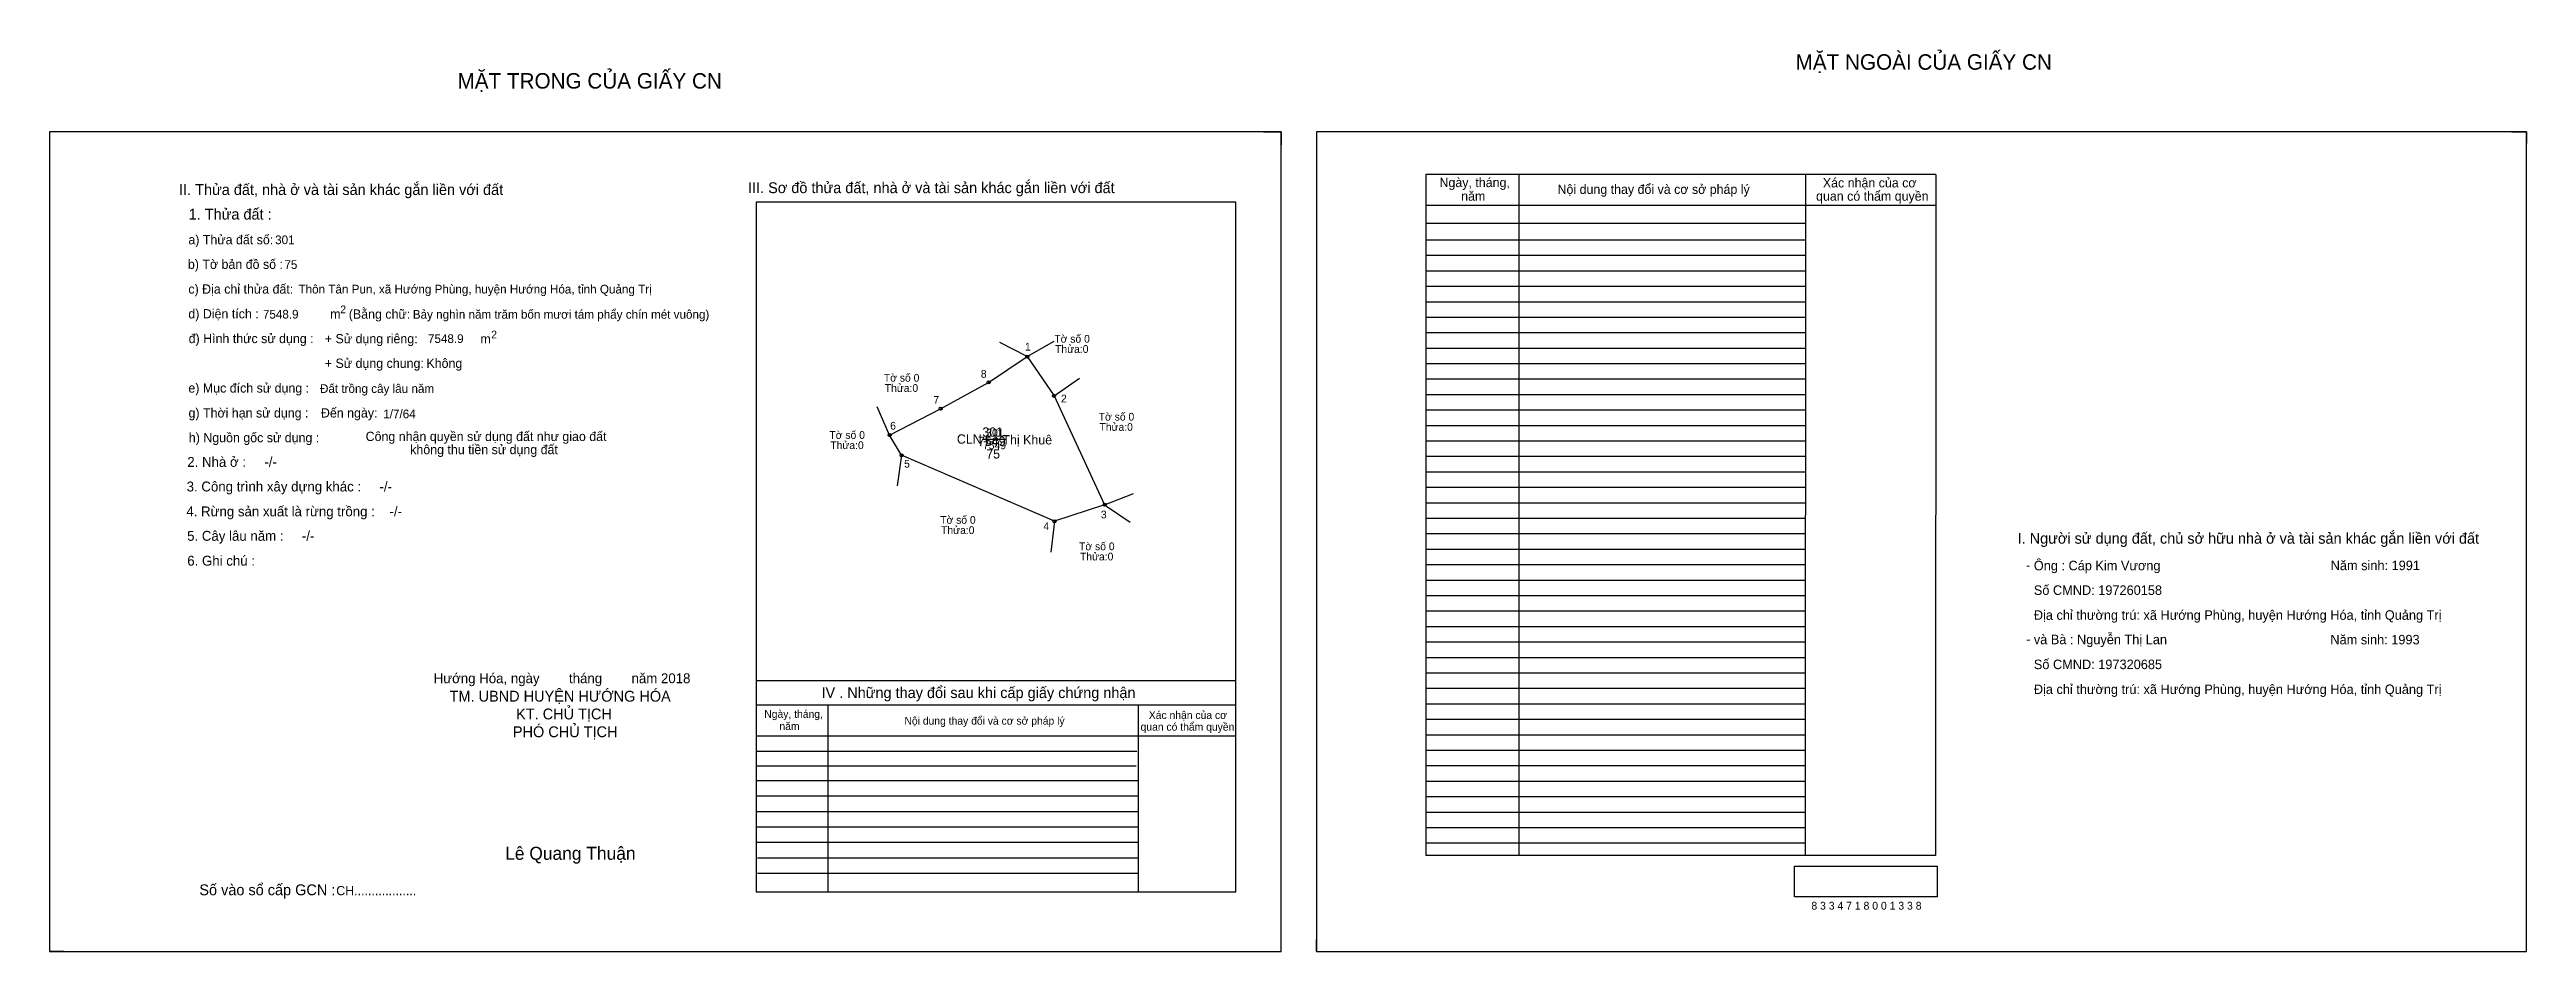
# Model space of a CAD drawing. Extents: x 534823 to 538330, y 1846147 to 1846730.
# Drawn here: x 536729 to 538330, y 1846147 to 1846730 of the extents above.
import ezdxf

# ---------------------------------------------------------------- set-up
doc = ezdxf.new("R2010")
doc.units = 0
for name, color, linetype in [('Default', 7, 'Continuous'), ('Level 10', 7, 'Continuous'), ('Level 11', 7, 'Continuous'), ('Level 13', 7, 'Continuous'), ('Level 2', 7, 'Continuous'), ('Level 27', 7, 'Continuous'), ('Level 3', 7, 'Continuous'), ('Level 36', 7, 'Continuous'), ('Level 4', 7, 'Continuous'), ('Level 5', 7, 'Continuous'), ('Level 55', 7, 'Continuous'), ('Level 6', 7, 'Continuous'), ('Level 7', 7, 'Continuous'), ('Level 8', 7, 'Continuous'), ('Level 9', 7, 'Continuous')]:
    doc.layers.add(name, color=color, linetype=linetype)

msp = doc.modelspace()

# ---------------------------------------------------------------- linework, layer by layer
at = {"layer": 'Level 10'}
for p, q in [((537513.8, 1846677), (537525.1, 1846677)), ((537525.1, 1846677), (537525.1, 1846668.6)), ((538320.6, 1846677), (538330.2, 1846677)), ((538330.2, 1846677), (538330.2, 1846669.6)), ((536729, 1846154.8), (536729, 1846147)), ((537547.9, 1846147), (537547.9, 1846154.8)), ((536738.2, 1846147), (536729, 1846147)), ((537547.9, 1846147), (537555, 1846147))]:
    msp.add_line(p, q, dxfattribs=at)
for points in [[(536729, 1846147), (537525.1, 1846147), (537525.1, 1846677), (536729, 1846677)], [(537547.9, 1846147), (538330.2, 1846147), (538330.2, 1846677), (537547.9, 1846677)], [(537378.6, 1846425.2), (537279.8, 1846467.9), (537272, 1846481), (537305, 1846498), (537336, 1846515), (537361, 1846531.7), (537378.3, 1846506.3), (537411, 1846435.9)]]:
    msp.add_lwpolyline(points, close=True, dxfattribs=at)
at = {"layer": 'Level 11'}
for centre in [(537361, 1846531.7), (537336, 1846515), (537378.3, 1846506.3), (537305, 1846498), (537272, 1846481), (537279.8, 1846467.9), (537378.6, 1846425.2), (537378.6, 1846425.2), (537411, 1846435.9)]:
    msp.add_circle(centre, 1, dxfattribs=at)
at = {"layer": 'Level 27'}
for p, q in [((537361, 1846531.7), (537343.3, 1846540.9)), ((537361, 1846531.7), (537378.4, 1846541.7)), ((537378.3, 1846506.3), (537394.7, 1846517.7)), ((537272, 1846481), (537264, 1846499.3)), ((537279.8, 1846467.9), (537276.9, 1846448.2)), ((537411, 1846435.9), (537429.6, 1846443.2)), ((537378.6, 1846425.2), (537376.2, 1846405.3)), ((537411, 1846435.9), (537427.6, 1846424.7))]:
    msp.add_line(p, q, dxfattribs=at)
at = {"layer": 'Level 6'}
msp.add_lwpolyline([(537856.9, 1846202.1), (537949.2, 1846202.1), (537949.2, 1846182.3), (537856.9, 1846182.3)], close=True, dxfattribs=at)
at = {"layer": 'Level 7'}
for p, q in [((537863.9, 1846607), (537618.7, 1846607)), ((537863.9, 1846597), (537618.7, 1846597)), ((537863.9, 1846587), (537618.7, 1846587)), ((537863.9, 1846577), (537618.7, 1846577)), ((537863.9, 1846567), (537618.7, 1846567)), ((537863.9, 1846557), (537618.7, 1846557)), ((537863.9, 1846547), (537618.7, 1846547)), ((537863.9, 1846537), (537618.7, 1846537)), ((537863.9, 1846527), (537618.7, 1846527)), ((537863.9, 1846517), (537618.7, 1846517)), ((537863.9, 1846507), (537618.7, 1846507)), ((537863.9, 1846497), (537618.7, 1846497)), ((537863.9, 1846487), (537618.7, 1846487)), ((537863.9, 1846477), (537618.7, 1846477)), ((537863.9, 1846467), (537618.7, 1846467)), ((537863.9, 1846457), (537618.7, 1846457)), ((537863.9, 1846447), (537618.7, 1846447)), ((537863.9, 1846437), (537618.7, 1846437)), ((537863.9, 1846427), (537618.7, 1846427)), ((537863.9, 1846417), (537618.7, 1846417)), ((537863.9, 1846407), (537618.7, 1846407)), ((537863.9, 1846397), (537618.7, 1846397)), ((537863.9, 1846387), (537618.7, 1846387)), ((537863.9, 1846377), (537618.7, 1846377)), ((537863.9, 1846367), (537618.7, 1846367)), ((537863.9, 1846357), (537618.7, 1846357)), ((537863.9, 1846347), (537618.7, 1846347)), ((537863.9, 1846337), (537618.7, 1846337)), ((537863.9, 1846327), (537618.7, 1846327)), ((537863.9, 1846317), (537618.7, 1846317)), ((537863.9, 1846307), (537618.7, 1846307)), ((537863.9, 1846297), (537618.7, 1846297)), ((537863.9, 1846287), (537618.7, 1846287)), ((537431.9, 1846276.4), (537185.8, 1846276.4)), ((537431.4, 1846266.9), (537185.8, 1846266.9)), ((537863.9, 1846277), (537618.7, 1846277)), ((537863.9, 1846267), (537618.7, 1846267)), ((537432.7, 1846257.4), (537185.8, 1846257.4)), ((537863.9, 1846257), (537618.7, 1846257)), ((537432.7, 1846247.4), (537185.8, 1846247.4)), ((537432.7, 1846237.4), (537185.8, 1846237.4)), ((537863.9, 1846247), (537618.7, 1846247)), ((537863.9, 1846237), (537618.7, 1846237)), ((537432.7, 1846227.4), (537185.8, 1846227.4)), ((537432.7, 1846217.4), (537185.8, 1846217.4)), ((537863.9, 1846227), (537618.7, 1846227)), ((537863.9, 1846217), (537618.7, 1846217)), ((537432.7, 1846207.4), (537186.6, 1846207.4)), ((537432.7, 1846197.4), (537186.6, 1846197.4))]:
    msp.add_line(p, q, dxfattribs=at)
at = {"layer": 'Level 8'}
for p, q in [((537948.3, 1846649.5), (537618.7, 1846649.5)), ((537618.7, 1846649.5), (537618.7, 1846209)), ((537678.7, 1846649.5), (537678.7, 1846209)), ((537864.1, 1846649.3), (537863.9, 1846209)), ((537948.3, 1846649.5), (537948.2, 1846209)), ((537495.8, 1846631.6), (537185.8, 1846631.6)), ((537185.8, 1846631.6), (537185.8, 1846185.6)), ((537495.8, 1846185.6), (537495.8, 1846631.6)), ((537948.3, 1846629.5), (537618.7, 1846629.5)), ((537863.9, 1846617.8), (537618.7, 1846617.8)), ((537495.8, 1846322), (537185.8, 1846322)), ((537495.8, 1846306.3), (537185.8, 1846306.3)), ((537232, 1846306.3), (537232, 1846185.6)), ((537432.7, 1846306.3), (537432.7, 1846185.6)), ((537495.8, 1846286.3), (537185.8, 1846286.3)), ((537948.2, 1846209), (537618.7, 1846209)), ((537185.8, 1846185.6), (537495.8, 1846185.6))]:
    msp.add_line(p, q, dxfattribs=at)
at = {"layer": 'Level 9'}
msp.add_line((537332.4, 1846478.4), (537346.9, 1846478.4), dxfattribs=at)

# ---------------------------------------------------------------- texts
at = {"layer": 'Default'}
for s, p in [('e) Mục đích sử dụng :', (536818.7, 1846508.4)), ('g) Thời hạn sử dụng :', (536818.8, 1846492.3)), ('Đến ngày:', (536904.4, 1846492.3)), ('h) Nguồn gốc sử dụng :', (536819, 1846476.3)), ('Công nhận quyền sử dụng đất như giao đất', (536933.3, 1846477.1)), ('không thu tiền sử dụng đất', (536962.1, 1846468.6))]:
    msp.add_text(s, height=6, dxfattribs=at).set_placement(p)
at = {"layer": 'Level 13'}
for s, p in [('.', (537329.9, 1846475.9)), ('7549', (537332.4, 1846471.8)), ('301', (537334.5, 1846480))]:
    msp.add_text(s, height=5, dxfattribs=at).set_placement(p)
at = {"layer": 'Level 2'}
msp.add_text('Lê Thị Khuê', height=6, dxfattribs=at).set_placement((537333.8, 1846474.9))
at = {"layer": 'Level 3'}
msp.add_text('CLN', height=6, dxfattribs=at).set_placement((537315.5, 1846475.4))
at = {"layer": 'Level 36'}
for s, p in [('Tờ số 0', (537378.5, 1846540.7)), ('Thửa:0', (537379, 1846534.1)), ('Tờ số 0', (537268.3, 1846515.5)), ('Thửa:0', (537268.9, 1846508.9)), ('Tờ số 0', (537407.2, 1846490.3)), ('Thửa:0', (537407.7, 1846483.7)), ('Tờ số 0', (537233.1, 1846478.5)), ('Thửa:0', (537233.7, 1846471.9)), ('Tờ số 0', (537304.7, 1846423.6)), ('Thửa:0', (537305.3, 1846417)), ('Tờ số 0', (537394.5, 1846406.5)), ('Thửa:0', (537395.1, 1846399.9))]:
    msp.add_text(s, height=5, dxfattribs=at).set_placement(p)
at = {"layer": 'Level 4'}
msp.add_text('301', height=6, dxfattribs=at).set_placement((537332, 1846479.9))
at = {"layer": 'Level 5'}
msp.add_text('7549', height=6, dxfattribs=at).set_placement((537329.1, 1846473.9))
at = {"layer": 'Level 55'}
for s, height, p in [('1', 0.8, (537360.8, 1846531.7)), ('0', 0.22, (537361, 1846531.5)), ('0', 0.22, (537361, 1846531.5)), ('0', 0.22, (537361, 1846531.5)), ('0', 0.22, (537361, 1846531.5)), ('8', 0.8, (537335.7, 1846515)), ('0', 0.22, (537335.9, 1846514.8)), ('0', 0.22, (537335.9, 1846514.8)), ('2', 0.8, (537378, 1846506.3)), ('0', 0.22, (537378.2, 1846506.1)), ('0', 0.22, (537378.2, 1846506.1)), ('0', 0.22, (537378.2, 1846506.1)), ('7', 0.8, (537304.7, 1846498)), ('0', 0.22, (537304.9, 1846497.8)), ('0', 0.22, (537304.9, 1846497.8)), ('6', 0.8, (537271.7, 1846481)), ('0', 0.22, (537271.9, 1846480.8)), ('0', 0.22, (537271.9, 1846480.8)), ('0', 0.22, (537271.9, 1846480.8)), ('5', 0.8, (537279.6, 1846467.9)), ('0', 0.22, (537279.8, 1846467.7)), ('0', 0.22, (537279.8, 1846467.7)), ('4', 0.8, (537378.4, 1846425.2)), ('0', 0.22, (537378.6, 1846424.9)), ('0', 0.22, (537378.6, 1846424.9)), ('3', 0.8, (537410.7, 1846435.9)), ('0', 0.22, (537410.9, 1846435.7)), ('0', 0.22, (537410.9, 1846435.7))]:
    msp.add_text(s, height=height, dxfattribs=at).set_placement(p)
at = {"layer": 'Level 6'}
for s, height, p in [('301', 5.63, (536874.8, 1846604.4)), ('75', 5.63, (536880.8, 1846588.4)), ('Thôn Tân Pun, xã Hướng Phùng, huyện Hướng Hóa, tỉnh Quảng Trị', 5.64, (536889.9, 1846572.5)), ('7548.9', 5.63, (536866.9, 1846556.3)), ('Bảy nghìn năm trăm bốn mươi tám phẩy chín mét vuông)', 5.632, (536963.8, 1846556.2)), ('7548.9', 5.63, (536973.6, 1846540.5)), ('Đất trồng cây lâu năm', 5.64, (536903.8, 1846508.2)), ('1/7/64', 5.64, (536944.7, 1846491.8)), ('Ông : Cáp Kim Vương', 6.16, (538011.7, 1846393.5)), ('Năm sinh: 1991', 6.16, (538203.6, 1846393.6)), ('Số CMND: 197260158', 6.16, (538011.7, 1846377.6)), ('Địa chỉ thường trú: xã Hướng Phùng, huyện Hướng Hóa, tỉnh Quảng Trị', 6.16, (538011.7, 1846361.5)), ('và Bà : Nguyễn Thị Lan', 6.16, (538011.7, 1846345.7)), ('Năm sinh: 1993', 6.16, (538203.4, 1846345.6)), ('Số CMND: 197320685', 6.16, (538011.7, 1846329.6)), ('Địa chỉ thường trú: xã Hướng Phùng, huyện Hướng Hóa, tỉnh Quảng Trị', 6.16, (538011.7, 1846313.5)), ('8 3 3 4 7 1 8 0 0 1 3 3 8', 5.04, (537867.9, 1846174.1))]:
    msp.add_text(s, height=height, dxfattribs=at).set_placement(p)
at = {"layer": 'Level 7'}
for s, height, p in [('MẶT NGOÀI CỦA GIẤY CN', 10, (537857.7, 1846717.2)), ('MẶT TRONG CỦA GIẤY CN', 10, (536992.7, 1846705)), ('II. Thửa đất, nhà ở và tài sản khác gắn liền với đất', 7, (536812.7, 1846636.2)), ('III. Sơ đồ thửa đất, nhà ở và tài sản khác gắn liền với đất', 7, (537180.5, 1846637.4)), ('Ngày, tháng,', 6, (537627.5, 1846641.3)), ('năm', 6, (537641.5, 1846632.5)), ('Nội dung thay đổi và cơ sở pháp lý', 6, (537703.8, 1846636.9)), (' quan có thẩm quyền', 6, (537868.7, 1846632.5)), ('Xác nhận của cơ', 6, (537875.3, 1846641.1)), ('1. Thửa đất :', 7, (536818.9, 1846620.3)), ('a) Thửa đất số:', 6, (536818.7, 1846604.3)), ('b) Tờ bản đồ số :', 6, (536818.4, 1846588.4)), ('c) Địa chỉ thửa đất:', 6, (536818.7, 1846572.4)), ('d) Diện tích :', 6, (536818.7, 1846556.4)), ('m', 6, (536910.4, 1846556.3)), ('2', 5, (536916.9, 1846559.7)), ('(Bằng chữ:', 6, (536922.4, 1846556.2)), ('đ) Hình thức sử dụng :', 6, (536818.9, 1846540.4)), ('+ Sử dụng riêng:', 6, (536906.9, 1846540.3)), ('m', 6, (537007.5, 1846540.2)), ('2', 5, (537014.5, 1846543.5)), ('+ Sử dụng chung:', 6, (536906.9, 1846524.4)), ('Không', 6, (536972.6, 1846524.4)), ('2. Nhà ở :     -/-', 6.4, (536818, 1846460.4)), ('75', 6, (537334.5, 1846465.8)), ('3. Công trình xây dựng khác :     -/-', 6.4, (536817.6, 1846444.5)), ('4. Rừng sản xuất là rừng trồng :    -/-', 6.4, (536817.4, 1846428.4)), ('5. Cây lâu năm :     -/-', 6.4, (536817.9, 1846412.6)), ('I. Người sử dụng đất, chủ sở hữu nhà ở và tài sản khác gắn liền với đất', 7, (538001.2, 1846410.7)), ('6. Ghi chú :', 6.4, (536818, 1846396.5)), ('-', 6.4, (538006.6, 1846393.7)), ('-', 6.4, (538006.7, 1846345.9)), ('Hướng Hóa, ngày        tháng        năm 2018', 6.4, (536977.3, 1846320.5)), ('TM. UBND HUYỆN HƯỚNG HÓA', 7, (536987.6, 1846308.6)), ('IV . Những thay đổi sau khi cấp giấy chứng nhận', 7, (537228, 1846310.9)), ('KT. CHỦ TỊCH', 7, (537030.6, 1846297.1)), ('Ngày, tháng,', 5, (537191, 1846298.1)), ('Nội dung thay đổi và cơ sở pháp lý', 5, (537281.6, 1846293.7)), ('Xác nhận của cơ', 5, (537439.6, 1846297.4)), ('PHÓ CHỦ TỊCH', 7, (537028.5, 1846285.6)), ('năm', 5, (537200.8, 1846290.2)), (' quan có thẩm quyền', 5, (537432.4, 1846289.8)), ('Lê Quang Thuận', 8.4, (537023.5, 1846206.3)), ('Số vào sổ cấp GCN :', 7, (536825.8, 1846183.4)), ('CH..................', 6, (536914.3, 1846183.4))]:
    msp.add_text(s, height=height, dxfattribs=at).set_placement(p)
at = {"layer": 'Level 9'}
for s, p in [('1', (537359.5, 1846535.6)), ('8', (537331, 1846518)), ('7', (537300.3, 1846501.2)), ('2', (537382.8, 1846502.1)), ('6', (537272.4, 1846484.5)), ('5', (537281.4, 1846459.9)), ('4', (537371.4, 1846419.5)), ('3', (537408.6, 1846427.1))]:
    msp.add_text(s, height=5, dxfattribs=at).set_placement(p)

doc.saveas('drawing.dxf')
